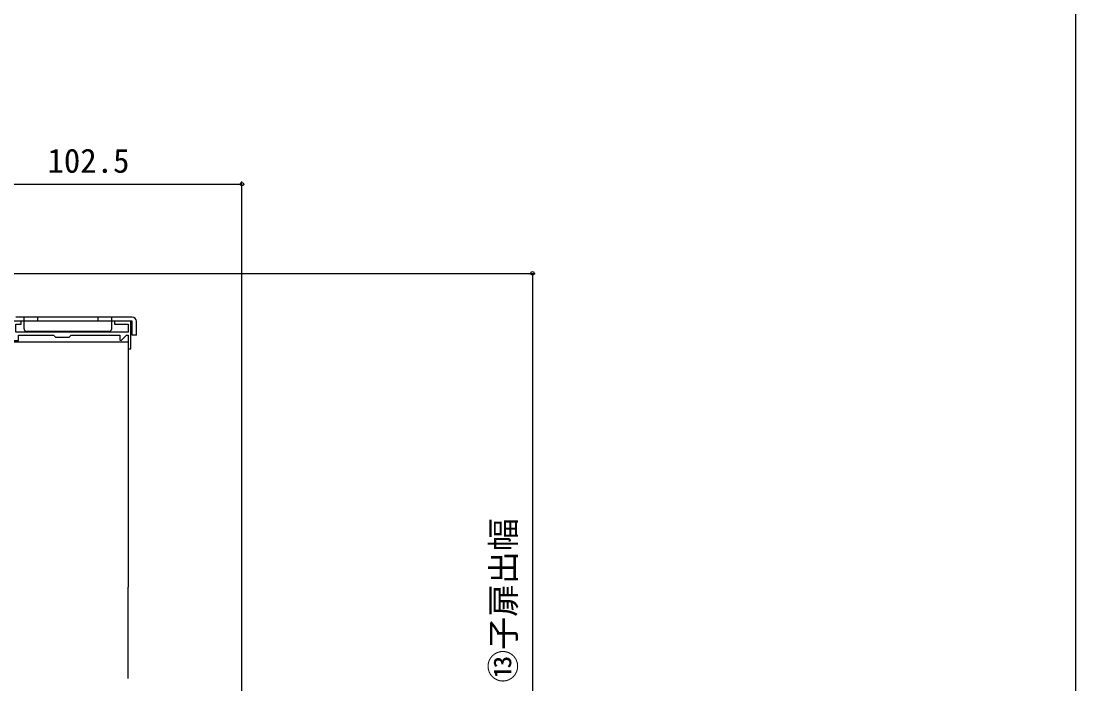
# Model space of a CAD drawing. Units: millimetres, scale not verified. Extents: x -525 to 525, y -783 to 779.
# Drawn here: x 140.2 to 525, y -300.8 to -59 of the extents above; entities that cross this region are included whole.
import ezdxf
from ezdxf.enums import TextEntityAlignment as Align

# ---------------------------------------------------------------- set-up
doc = ezdxf.new("R2010")
doc.units = ezdxf.units.MM
doc.header["$LTSCALE"] = 4
for name, color, linetype in [('0-4_YKK_11E', 7, 'Continuous'), ('0-6_YKK_13', 4, 'Continuous'), ('0-7_YKK_D', 6, 'Continuous'), ('0-8_YKK_ZWAK', 7, 'Continuous')]:
    doc.layers.add(name, color=color, linetype=linetype)
doc.styles.add('ＭＳ ゴシック', font='')
doc.styles.get('ＭＳ ゴシック').set_extended_font_data('MS Gothic')

msp = doc.modelspace()

# ---------------------------------------------------------------- linework, layer by layer
at = {"layer": '0-4_YKK_11E'}
for points in [[(179.271, -172.541), (138.271, -172.541), (138.271, -169.541), (140.271, -169.541), (140.271, -168.541), (119.271, -168.541), (119.271, -165.542), (124.271, -165.542), (124.27, -162.542), (122.87, -162.542), (122.717, -162.912), (123.37, -163.566), (123.37, -164.742), (119.271, -164.742), (119.271, -152.042), (123.371, -152.042), (123.371, -156.517), (122.784, -157.104), (122.965, -157.542), (124.27, -157.542), (124.271, -151.042), (119.271, -151.042)], [(119.271, -169.842), (137.271, -169.842), (137.271, -175.541), (139.271, -175.541), (139.271, -173.641), (152.071, -173.641), (152.771, -174.341), (157.771, -174.341), (158.471, -173.641), (176.271, -173.641), (176.271, -175.417), (176.659, -175.578), (178.595, -173.641), (179.271, -173.641), (179.271, -178.541), (180.271, -178.541), (180.271, -168.541), (174.271, -168.541), (174.271, -169.541), (179.271, -169.541), (179.271, -172.541)]]:
    msp.add_lwpolyline(points, dxfattribs=at)
at = {"layer": '0-6_YKK_13'}
for p, q in [((180.771, -167.041), (138.271, -167.041)), ((141.271, -168.541), (138.271, -168.541)), ((141.271, -171.241), (141.271, -167.041)), ((173.271, -168.541), (141.271, -168.541)), ((146.271, -168.541), (146.271, -167.041)), ((168.271, -168.541), (168.271, -167.041)), ((173.271, -168.541), (173.271, -167.041)), ((180.771, -168.541), (173.271, -168.541)), ((173.271, -171.241), (173.271, -168.541)), ((182.271, -173.541), (182.271, -168.541)), ((172.271, -172.241), (142.271, -172.241)), ((179.271, -298.856), (179.271, -265.495))]:
    msp.add_line(p, q, dxfattribs=at)
for points in [[(182.271, -173.541), (180.771, -173.541), (180.771, -168.541)], [(137.271, -176.041), (179.271, -176.041), (179.271, -265.495)]]:
    msp.add_lwpolyline(points, dxfattribs=at)
for centre, radius, start, end in [((180.771, -168.541), 1.5, 0, 90), ((142.271, -171.241), 1, 180, 270), ((172.271, -171.241), 1, 270, 0)]:
    msp.add_arc(centre, radius, start, end, dxfattribs=at)
at = {"layer": '0-7_YKK_D'}
for p, q in [((118.271, -118.472), (220.771, -118.472)), ((220.771, -362.307), (220.771, -117.472)), ((124.971, -151.042), (327.76, -151.042)), ((326.76, -151.042), (326.76, -363.007))]:
    msp.add_line(p, q, dxfattribs=at)
for centre in [(220.771, -118.472), (326.76, -151.042)]:
    msp.add_circle(centre, 0.637, dxfattribs=at)
at = {"layer": '0-8_YKK_ZWAK'}
msp.add_lwpolyline([(-525, -782.9), (525, -782.9), (525, 747.1)], dxfattribs=at)

# ---------------------------------------------------------------- texts
at = {"layer": '0-7_YKK_D', "style": 'ＭＳ ゴシック'}
msp.add_text('102.5', height=8.798, dxfattribs=at).set_placement((149.816, -116.972), align=Align.BOTTOM_LEFT)
msp.add_text('⑬子扉出幅', height=8.798, rotation=90, dxfattribs=at).set_placement((323.146, -300.388), align=Align.BOTTOM_LEFT)

doc.saveas('drawing.dxf')
